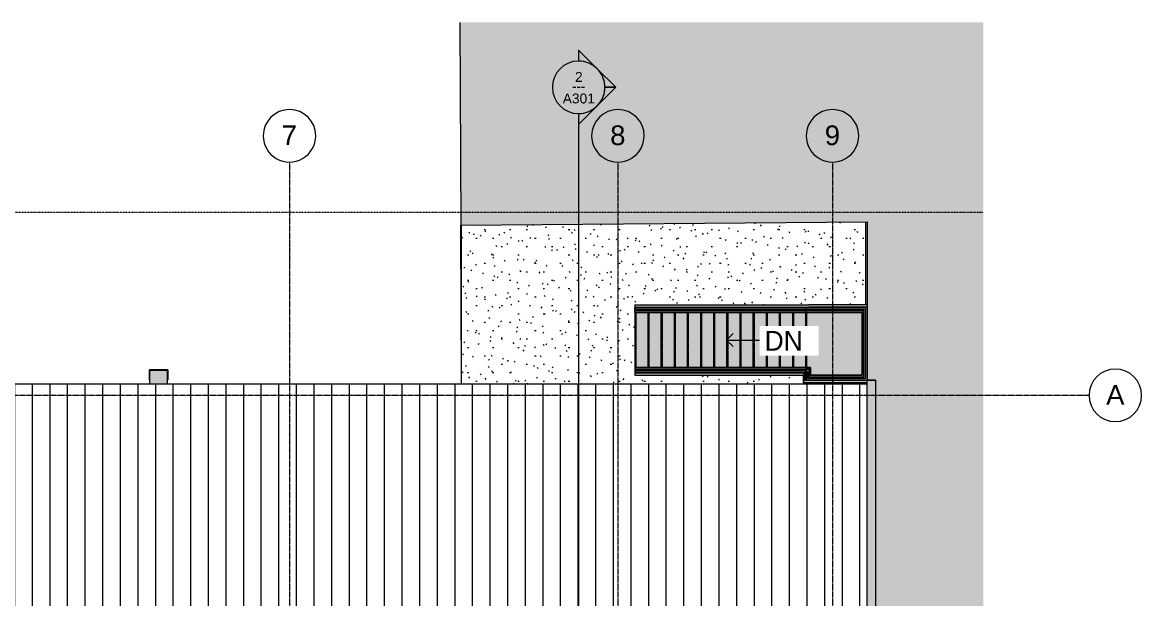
# Model space of a CAD drawing. Header units: inches. Extents: x -4141 to -1335, y 10291 to 12101.
# Drawn here: x -2357 to -1335, y 11575 to 12101 of the extents above; entities that cross this region are included whole.
import ezdxf

# ---------------------------------------------------------------- set-up
doc = ezdxf.new("R2010")
doc.units = ezdxf.units.IN
doc.header["$MEASUREMENT"] = 0
for name, pattern in [('Aligning Line 1_8_', [0.25, 0.125, -0.125]), ('Grid Line 1_2_', [0.875, 0.5, -0.125, 0.125, -0.125]), ('Overhead 1_16_', [0.101562, 0.0625, -0.039062])]:
    doc.linetypes.add(name, pattern=pattern)
for name, color, linetype, lineweight in [('A-FLOR-HRAL', 11, 'Continuous', 9), ('A-ROOF', 132, 'Continuous', 13), ('A-ROOF-PATT', 132, 'Continuous', 9), ('A-WALL', 113, 'Continuous', 13), ('C-BLDG-PADS', 91, 'Continuous', 13), ('C-TOPO', 7, 'Continuous', 9), ('E-LITE-EQPM', 33, 'Continuous', 9), ('G-ANNO-SYMB', 111, 'Aligning Line 1_8_', 9), ('S-GRID', 1, 'Continuous', 9), ('S-GRID-IDEN', 1, 'Continuous', 9), ('S-STRS', 31, 'Continuous', 13), ('S-STRS-ANNO', 31, 'Continuous', 9), ('S-STRS-IDEN', 31, 'Continuous', 9)]:
    doc.layers.add(name, color=color, linetype=linetype, lineweight=lineweight)
doc.styles.add('Arial', font='arial.ttf', dxfattribs={"height": 18})
doc.styles.add('Arial_1', font='arial.ttf', dxfattribs={"height": 9})
doc.styles.add('Century Gothic', font='ufonts.com_century-gothic.ttf', dxfattribs={"height": 18})
doc.styles.add('Century Gothic_1', font='ufonts.com_century-gothic.ttf', dxfattribs={"height": 9})
pattern_1 = [(0, (0, 0), (30.72, 7.68), [1.267, -21.773, 1.267, -21.773, -122.88]), (0, (0, 0), (30.72, 7.68), [-46.08, 1.267, -44.813, 1.267, -21.773, -53.76]), (0, (0, 0), (30.72, 7.68), [-115.2, 1.267, -14.093, 1.267, -37.133]), (120, (11.52, 3.84), (-22.011075, 22.7643004), [1.267, -21.773, 1.267, -21.773, -122.88]), (120, (11.52, 3.84), (-22.011075, 22.7643004), [-46.08, 1.267, -44.813, 1.267, -21.773, -53.76]), (120, (11.52, 3.84), (-22.011075, 22.7643004), [-115.2, 1.267, -14.093, 1.267, -37.133]), (240, (15.36, 19.2), (-8.708925, -30.4443004), [1.267, -21.773, 1.267, -21.773, -122.88]), (240, (15.36, 19.2), (-8.708925, -30.4443004), [-46.08, 1.267, -44.813, 1.267, -21.773, -53.76]), (240, (15.36, 19.2), (-8.708925, -30.4443004), [-115.2, 1.267, -14.093, 1.267, -37.133])]

# ---------------------------------------------------------------- blocks, each defined once
blk = doc.blocks.new('Walls 1 - Walls 1-1277454-FLOOR PLAN - ROOF PLAN')
at = {"layer": 'A-ROOF', "lineweight": 9}
blk.add_hatch(color=254, dxfattribs=at).paths.add_polyline_path([(-1938.6, 10441.8), (-1479.6, 10441.8), (-1479.6, 12101), (-1957.7, 12101), (-1956.8, 11915.8), (-1585.5, 11918.8), (-1585.5, 11774.1), (-1577.8, 11774.1), (-1577.8, 10643), (-1938.6, 10642.4), (-1938.6, 10639)], flags=0)
at = {"layer": 'A-ROOF', "color": 8, "lineweight": 9}
for p, q in [((-1957.7, 12101), (-1956.8, 11915.8)), ((-1956.8, 11915.8), (-1585.5, 11918.9)), ((-1585.5, 11918.9), (-1585.5, 11774.1)), ((-1585.5, 11774.1), (-1577.8, 11774.1)), ((-1577.8, 11774.1), (-1577.8, 11039.7))]:
    blk.add_line(p, q, dxfattribs=at)
blk = doc.blocks.new('Top Rail Type - Top Rail_Internal_-1447311-FLOOR PLAN - ROOF PLAN')
at = {"layer": 'A-FLOR-HRAL'}
for points in [[(-1641.9, 11839.8), (-1641.9, 11840), (-1797.9, 11840), (-1797.9, 11839.8), (-1641.9, 11839.8)], [(-1641.9, 11839.8), (-1641.9, 11839.8), (-1586.3, 11839.8), (-1586.1, 11840), (-1641.9, 11840), (-1641.9, 11839.8)], [(-1586.1, 11775.1), (-1586.1, 11840), (-1586.3, 11839.8), (-1586.3, 11775.2), (-1586.2, 11775.1)], [(-1645.6, 11781.8), (-1642, 11781.8), (-1641.7, 11782.1), (-1641.4, 11782.4), (-1641, 11782.6), (-1641, 11782.7), (-1641.9, 11782.6), (-1641.9, 11782), (-1797.9, 11782), (-1797.9, 11781.8), (-1653.9, 11781.8)], [(-1641.9, 11781.3), (-1641.7, 11781.4), (-1641.7, 11781.4), (-1641.7, 11781.9), (-1641.2, 11781.9), (-1640.9, 11782.3), (-1640.8, 11782.6), (-1640.8, 11782.6), (-1641, 11782.6), (-1641.4, 11782.4), (-1641.7, 11782.1), (-1641.9, 11781.9), (-1641.9, 11781.3)], [(-1641, 11775.1), (-1640.8, 11775.2), (-1640.8, 11781.9), (-1640.2, 11781.9), (-1640.2, 11782.3), (-1640.3, 11782.3), (-1640.5, 11782.2), (-1640.9, 11781.9), (-1641, 11781.8), (-1641, 11775.1)], [(-1593.7, 11775.1), (-1586.1, 11775.1), (-1586.3, 11775.2), (-1640.8, 11775.2), (-1641, 11775.1), (-1604.1, 11775.1)]]:
    blk.add_hatch(color=254, dxfattribs=at).paths.add_polyline_path(points, flags=0)
at = {"layer": 'A-FLOR-HRAL', "color": 8}
for p, q in [((-1641.7, 11840.7), (-1797.9, 11840.7)), ((-1797.9, 11839.2), (-1641.7, 11839.2)), ((-1585.5, 11840.7), (-1641.7, 11840.7)), ((-1641.7, 11839.2), (-1587, 11839.2)), ((-1587, 11839.2), (-1587, 11775.9)), ((-1640.9, 11782.7), (-1797.9, 11782.7)), ((-1797.9, 11781.2), (-1642.2, 11781.2)), ((-1641.7, 11780.9), (-1641.7, 11774.4)), ((-1640.2, 11775.9), (-1640.2, 11782.2)), ((-1641.7, 11774.4), (-1585.5, 11774.4)), ((-1587, 11775.9), (-1640.2, 11775.9))]:
    blk.add_line(p, q, dxfattribs=at)
at = {"layer": 'A-FLOR-HRAL', "color": 8, "flags": 128}
for points in [[(-1797.9, 11839.8), (-1797.9, 11839.9), (-1797.9, 11840)], [(-1797.9, 11781.8), (-1797.9, 11781.9), (-1797.9, 11782)], [(-1640.9, 11782.7), (-1641, 11782.6), (-1641.2, 11782.6), (-1641.4, 11782.4), (-1641.5, 11782.3), (-1641.7, 11782.1), (-1641.9, 11781.9), (-1642, 11781.8)], [(-1641.9, 11781.3), (-1641.7, 11781.4), (-1641.7, 11781.4)], [(-1641.2, 11781.9), (-1641, 11782.1), (-1640.9, 11782.3), (-1640.8, 11782.4), (-1640.8, 11782.6), (-1640.8, 11782.6), (-1640.9, 11782.7)], [(-1641, 11781.8), (-1640.9, 11781.9), (-1640.7, 11782.1), (-1640.5, 11782.2), (-1640.4, 11782.3), (-1640.3, 11782.3), (-1640.2, 11782.3), (-1640.2, 11782.2)]]:
    blk.add_lwpolyline(points, dxfattribs=at)
at = {"layer": 'A-FLOR-HRAL', "color": 8}
blk.add_open_spline([(-1641.9, 11840), (-1641.9, 11840), (-1641.9, 11839.9), (-1641.9, 11839.9), (-1641.9, 11839.8)], degree=3, dxfattribs=at)
for points in [[(-1586.1, 11840), (-1586.1, 11840), (-1586.2, 11840), (-1586.2, 11839.9), (-1586.3, 11839.9), (-1586.3, 11839.8), (-1586.3, 11839.8)], [(-1641, 11775.1), (-1641, 11775.1), (-1641, 11775.1), (-1640.9, 11775.1), (-1640.9, 11775.2), (-1640.8, 11775.2), (-1640.8, 11775.2)], [(-1586.1, 11775.1), (-1586.1, 11775.1), (-1586.2, 11775.1), (-1586.2, 11775.1), (-1586.3, 11775.2), (-1586.3, 11775.2), (-1586.3, 11775.2)]]:
    blk.add_open_spline(points, degree=3, knots=[0.46086968, 0.46086968, 0.46086968, 0.46086968, 0.47916667, 0.5, 0.52083333, 0.53913032, 0.53913032, 0.53913032, 0.53913032], dxfattribs=at)
blk = doc.blocks.new('Top Rail Type - Top Rail_Internal_-V3-FLOOR PLAN - ROOF PLAN')
at = {"layer": 'A-FLOR-HRAL'}
h = blk.add_hatch(color=254, dxfattribs=at)
h.paths.add_polyline_path([(-1642.1, 11839.2), (-1641.9, 11839.2), (-1641.9, 11839.8), (-1797.9, 11839.8), (-1797.9, 11839.2), (-1645.6, 11839.2)], flags=0)
h.paths.add_polyline_path([(-1653.9, 11840), (-1641.9, 11840), (-1641.9, 11840.7), (-1797.9, 11840.7), (-1797.9, 11840), (-1655.9, 11840)], flags=0)
h = blk.add_hatch(color=254, dxfattribs=at)
h.paths.add_polyline_path([(-1587, 11839.2), (-1586.3, 11839.8), (-1641.9, 11839.8), (-1641.9, 11839.2), (-1587.2, 11839.2)], flags=0)
h.paths.add_polyline_path([(-1641.9, 11840), (-1641.9, 11840), (-1586.1, 11840), (-1585.5, 11840.7), (-1641.9, 11840.7)], flags=0)
h = blk.add_hatch(color=254, dxfattribs=at)
h.paths.add_polyline_path([(-1585.5, 11774.4), (-1585.5, 11840.7), (-1586.1, 11840), (-1586.1, 11775.1)], flags=0)
h.paths.add_polyline_path([(-1586.3, 11775.2), (-1586.3, 11839.8), (-1587, 11839.2), (-1587, 11775.9)], flags=0)
h = blk.add_hatch(color=254, dxfattribs=at)
h.paths.add_polyline_path([(-1655.9, 11781.2), (-1641.9, 11781.2), (-1641.9, 11781.9), (-1642, 11781.8), (-1797.9, 11781.8), (-1797.9, 11781.2), (-1665.9, 11781.2)], flags=0)
h.paths.add_polyline_path([(-1749.9, 11782), (-1641.9, 11782), (-1641.9, 11782.7), (-1797.9, 11782.7), (-1797.9, 11782), (-1759.7, 11782)], flags=0)
h = blk.add_hatch(color=254, dxfattribs=at)
h.paths.add_polyline_path([(-1641.7, 11774.4), (-1641, 11775.1), (-1641, 11781.8), (-1641, 11781.9), (-1641.7, 11781.9), (-1641.7, 11775.1)], flags=0)
h.paths.add_polyline_path([(-1640.8, 11775.2), (-1640.2, 11775.9), (-1640.2, 11781.9), (-1640.8, 11781.9), (-1640.8, 11775.9)], flags=0)
h = blk.add_hatch(color=254, dxfattribs=at)
h.paths.add_polyline_path([(-1641.7, 11774.4), (-1585.5, 11774.4), (-1586.1, 11775.1), (-1641, 11775.1)], flags=0)
h.paths.add_polyline_path([(-1586.3, 11775.2), (-1587, 11775.9), (-1640.2, 11775.9), (-1640.8, 11775.2), (-1587, 11775.2)], flags=0)
at = {"layer": 'A-FLOR-HRAL', "color": 8}
for p, q in [((-1797.9, 11839.2), (-1797.9, 11840.7)), ((-1641.9, 11840.7), (-1797.9, 11840.7)), ((-1641.9, 11839.2), (-1797.9, 11839.2)), ((-1585.5, 11840.7), (-1641.9, 11840.7)), ((-1587, 11839.2), (-1641.9, 11839.2)), ((-1587, 11775.9), (-1587, 11839.2)), ((-1797.9, 11782.7), (-1797.9, 11781.2)), ((-1797.9, 11782.7), (-1641.9, 11782.7)), ((-1797.9, 11781.2), (-1641.9, 11781.2)), ((-1641.9, 11782.7), (-1641.9, 11781.2)), ((-1640.2, 11781.9), (-1641.7, 11781.9)), ((-1641.7, 11781.9), (-1641.7, 11774.4)), ((-1640.2, 11781.9), (-1640.2, 11775.9)), ((-1641.7, 11774.4), (-1585.5, 11774.4)), ((-1640.2, 11775.9), (-1587, 11775.9))]:
    blk.add_line(p, q, dxfattribs=at)
blk = doc.blocks.new('Handrail Type - Handrail_Internal_-1447339-FLOOR PLAN - ROOF PLAN')
at = {"layer": 'A-FLOR-HRAL'}
for points in [[(-1641.9, 11836.8), (-1641.9, 11837), (-1797.9, 11837), (-1797.9, 11836.8), (-1641.9, 11836.8)], [(-1641.9, 11836.8), (-1641.9, 11836.8), (-1589.3, 11836.8), (-1589.1, 11837), (-1641.9, 11837), (-1641.9, 11836.8)], [(-1589.1, 11778.1), (-1589.1, 11837), (-1589.3, 11836.8), (-1589.3, 11778.2), (-1589.2, 11778.1)], [(-1641.9, 11784.8), (-1641.9, 11785), (-1797.9, 11785), (-1797.9, 11784.8), (-1641.9, 11784.8)], [(-1638, 11784.8), (-1637.8, 11785), (-1641.9, 11785), (-1641.9, 11784.8), (-1638.2, 11784.8)], [(-1638, 11778.1), (-1637.8, 11778.2), (-1637.8, 11785), (-1638, 11784.8), (-1638, 11778.1)], [(-1589.2, 11778.1), (-1589.1, 11778.1), (-1589.3, 11778.2), (-1637.8, 11778.2), (-1638, 11778.1), (-1589.3, 11778.1)]]:
    blk.add_hatch(color=254, dxfattribs=at).paths.add_polyline_path(points, flags=0)
at = {"layer": 'A-FLOR-HRAL', "color": 8}
for p, q in [((-1641.7, 11837.7), (-1797.9, 11837.7)), ((-1797.9, 11836.2), (-1641.7, 11836.2)), ((-1588.5, 11837.7), (-1641.7, 11837.7)), ((-1641.7, 11836.2), (-1590, 11836.2)), ((-1590, 11836.2), (-1590, 11778.9)), ((-1588.5, 11777.4), (-1588.5, 11837.7)), ((-1641.7, 11785.7), (-1797.9, 11785.7)), ((-1797.9, 11784.2), (-1641.7, 11784.2)), ((-1637.2, 11785.7), (-1641.7, 11785.7)), ((-1641.7, 11784.2), (-1638.7, 11784.2)), ((-1638.7, 11784.2), (-1638.7, 11777.4)), ((-1638.7, 11777.4), (-1588.5, 11777.4)), ((-1637.2, 11778.9), (-1637.2, 11785.7)), ((-1590, 11778.9), (-1637.2, 11778.9))]:
    blk.add_line(p, q, dxfattribs=at)
at = {"layer": 'A-FLOR-HRAL', "color": 8, "flags": 128}
for points in [[(-1797.9, 11836.8), (-1797.9, 11836.9), (-1797.9, 11837)], [(-1797.9, 11784.8), (-1797.9, 11784.9), (-1797.9, 11785)]]:
    blk.add_lwpolyline(points, dxfattribs=at)
at = {"layer": 'A-FLOR-HRAL', "color": 8}
for points in [[(-1641.9, 11837), (-1641.9, 11837), (-1641.9, 11836.9), (-1641.9, 11836.9), (-1641.9, 11836.8)], [(-1641.9, 11784.8), (-1641.9, 11784.9), (-1641.9, 11784.9), (-1641.9, 11785), (-1641.9, 11785)]]:
    blk.add_open_spline(points, degree=3, dxfattribs=at)
for points in [[(-1589.1, 11837), (-1589.1, 11837), (-1589.2, 11837), (-1589.2, 11836.9), (-1589.3, 11836.9), (-1589.3, 11836.8), (-1589.3, 11836.8)], [(-1638, 11784.8), (-1638, 11784.8), (-1638, 11784.9), (-1637.9, 11784.9), (-1637.9, 11785), (-1637.8, 11785), (-1637.8, 11785)], [(-1638, 11778.1), (-1638, 11778.1), (-1638, 11778.1), (-1637.9, 11778.1), (-1637.9, 11778.2), (-1637.8, 11778.2), (-1637.8, 11778.2)], [(-1589.1, 11778.1), (-1589.1, 11778.1), (-1589.2, 11778.1), (-1589.2, 11778.1), (-1589.3, 11778.2), (-1589.3, 11778.2), (-1589.3, 11778.2)]]:
    blk.add_open_spline(points, degree=3, knots=[0.46086968, 0.46086968, 0.46086968, 0.46086968, 0.47916667, 0.5, 0.52083333, 0.53913032, 0.53913032, 0.53913032, 0.53913032], dxfattribs=at)
blk = doc.blocks.new('Handrail Type - Handrail_Internal_-V4-FLOOR PLAN - ROOF PLAN')
at = {"layer": 'A-FLOR-HRAL'}
h = blk.add_hatch(color=254, dxfattribs=at)
h.paths.add_polyline_path([(-1642.1, 11836.2), (-1641.9, 11836.2), (-1641.9, 11836.8), (-1797.9, 11836.8), (-1797.9, 11836.2), (-1645.6, 11836.2)], flags=0)
h.paths.add_polyline_path([(-1676.7, 11837), (-1641.9, 11837), (-1641.9, 11837.7), (-1797.9, 11837.7), (-1797.9, 11837), (-1677.9, 11837)], flags=0)
h = blk.add_hatch(color=254, dxfattribs=at)
h.paths.add_polyline_path([(-1614.4, 11836.2), (-1590, 11836.2), (-1589.3, 11836.8), (-1641.9, 11836.8), (-1641.9, 11836.2), (-1624.8, 11836.2)], flags=0)
h.paths.add_polyline_path([(-1641.9, 11837), (-1641.9, 11837), (-1589.1, 11837), (-1588.5, 11837.7), (-1641.9, 11837.7)], flags=0)
h = blk.add_hatch(color=254, dxfattribs=at)
h.paths.add_polyline_path([(-1588.5, 11777.4), (-1588.5, 11837.7), (-1589.1, 11837), (-1589.1, 11778.1)], flags=0)
h.paths.add_polyline_path([(-1589.3, 11778.2), (-1589.3, 11836.8), (-1590, 11836.2), (-1590, 11778.9)], flags=0)
h = blk.add_hatch(color=254, dxfattribs=at)
h.paths.add_polyline_path([(-1676.7, 11784.2), (-1641.9, 11784.2), (-1641.9, 11784.8), (-1797.9, 11784.8), (-1797.9, 11784.2), (-1677.9, 11784.2)], flags=0)
h.paths.add_polyline_path([(-1676.7, 11785), (-1641.9, 11785), (-1641.9, 11785.7), (-1797.9, 11785.7), (-1797.9, 11785), (-1677.9, 11785)], flags=0)
h = blk.add_hatch(color=254, dxfattribs=at)
h.paths.add_polyline_path([(-1638.7, 11784.2), (-1638, 11784.8), (-1641.9, 11784.8), (-1641.9, 11784.2), (-1638.8, 11784.2)], flags=0)
h.paths.add_polyline_path([(-1641.9, 11785), (-1641.9, 11785), (-1637.8, 11785), (-1637.2, 11785.7), (-1641.9, 11785.6), (-1641.9, 11785.1)], flags=0)
h = blk.add_hatch(color=254, dxfattribs=at)
h.paths.add_polyline_path([(-1638.7, 11777.4), (-1638, 11778.1), (-1638, 11784.8), (-1638.7, 11784.2), (-1638.7, 11778.1)], flags=0)
h.paths.add_polyline_path([(-1637.8, 11778.2), (-1637.2, 11778.9), (-1637.2, 11785.7), (-1637.8, 11785), (-1637.8, 11778.9)], flags=0)
h = blk.add_hatch(color=254, dxfattribs=at)
h.paths.add_polyline_path([(-1589.1, 11777.4), (-1588.5, 11777.4), (-1589.1, 11778.1), (-1638, 11778.1), (-1638.7, 11777.4), (-1589.2, 11777.4)], flags=0)
h.paths.add_polyline_path([(-1590, 11778.2), (-1589.3, 11778.2), (-1590, 11778.9), (-1637.2, 11778.9), (-1637.8, 11778.2), (-1593.7, 11778.2)], flags=0)
at = {"layer": 'A-FLOR-HRAL', "color": 8}
for p, q in [((-1797.9, 11836.2), (-1797.9, 11837.7)), ((-1641.9, 11837.7), (-1797.9, 11837.7)), ((-1641.9, 11836.2), (-1797.9, 11836.2)), ((-1588.5, 11837.7), (-1641.9, 11837.7)), ((-1590, 11836.2), (-1641.9, 11836.2)), ((-1590, 11778.9), (-1590, 11836.2)), ((-1588.5, 11777.4), (-1588.5, 11837.7)), ((-1797.9, 11785.7), (-1797.9, 11784.2)), ((-1797.9, 11785.7), (-1641.9, 11785.7)), ((-1797.9, 11784.2), (-1641.9, 11784.2)), ((-1641.9, 11785.7), (-1637.2, 11785.7)), ((-1641.9, 11784.2), (-1638.7, 11784.2)), ((-1638.7, 11784.2), (-1638.7, 11777.4)), ((-1638.7, 11777.4), (-1588.5, 11777.4)), ((-1637.2, 11785.7), (-1637.2, 11778.9)), ((-1637.2, 11778.9), (-1590, 11778.9))]:
    blk.add_line(p, q, dxfattribs=at)
blk = doc.blocks.new('Pathway_Cooper_Streetworks_WKP_Pak_Glass - Pathway_Cooper_Streetworks_WKP_Pak_Glass-1556231-FLOOR PLAN - ROOF PLAN')
at = {"layer": 'E-LITE-EQPM'}
for points in [[(-2780.3, 11783.3), (-2768.8, 11783.3), (-2768.8, 11783.7), (-2785.6, 11783.7), (-2785.6, 11783.3), (-2784.6, 11783.3)], [(-2785.6, 11774.6), (-2785.1, 11774.6), (-2785.1, 11774.7), (-2785.1, 11774.7), (-2785.1, 11783), (-2769.3, 11783), (-2769.3, 11774.7), (-2769.3, 11774.7), (-2769.3, 11774.6), (-2768.8, 11774.6), (-2768.8, 11783.3), (-2785.6, 11783.3), (-2785.6, 11774.8)], [(-2785.1, 11782.9), (-2785.1, 11783), (-2769.3, 11783), (-2769.3, 11782.9), (-2769.3, 11782.9), (-2769.3, 11783), (-2785.1, 11783), (-2785.1, 11782.9)], [(-2769.3, 11770.6), (-2769.3, 11783), (-2785.1, 11783), (-2785.1, 11770.6), (-2773.5, 11770.6)]]:
    blk.add_hatch(color=10, dxfattribs=at).paths.add_polyline_path(points, flags=0)
h = blk.add_hatch(color=10, dxfattribs=at)
h.paths.add_polyline_path([(-2785.1, 11774.7), (-2785.1, 11782.9), (-2785.1, 11782.9), (-2785.1, 11774.7)], flags=0)
h.paths.add_polyline_path([(-2769.3, 11774.7), (-2769.3, 11782.9), (-2769.3, 11782.9), (-2769.3, 11774.7)], flags=0)
at = {"layer": 'E-LITE-EQPM', "color": 8}
for p, q in [((-2785.6, 11783.3), (-2785.6, 11783.7)), ((-2768.8, 11783.7), (-2785.6, 11783.7)), ((-2785.6, 11774.6), (-2785.6, 11783.3)), ((-2768.8, 11783.3), (-2785.6, 11783.3)), ((-2785.1, 11782.9), (-2785.1, 11783)), ((-2769.3, 11783), (-2785.1, 11783)), ((-2785.1, 11770.6), (-2785.1, 11783)), ((-2769.3, 11783), (-2785.1, 11783)), ((-2785.1, 11774.7), (-2785.1, 11782.9)), ((-2785.1, 11782.9), (-2785.1, 11782.9)), ((-2769.3, 11783), (-2769.3, 11782.9)), ((-2769.3, 11783), (-2769.3, 11770.6)), ((-2769.3, 11782.9), (-2769.3, 11774.7)), ((-2769.3, 11782.9), (-2769.3, 11782.9)), ((-2768.8, 11783.7), (-2768.8, 11783.3)), ((-2768.8, 11783.3), (-2768.8, 11774.6)), ((-2785.1, 11774.6), (-2785.6, 11774.6)), ((-2785.1, 11774.7), (-2785.1, 11774.7)), ((-2769.3, 11774.7), (-2769.3, 11774.7)), ((-2768.8, 11774.6), (-2769.3, 11774.6))]:
    blk.add_line(p, q, dxfattribs=at)
blk = doc.blocks.new('Grid - Grid Head - Circle-50561-FLOOR PLAN - ROOF PLAN')
at = {"layer": 'S-GRID-IDEN'}
for start, end in [(360, 180), (180, 360)]:
    blk.add_arc((0, 0), 0.25, start, end, dxfattribs=at)
blk = doc.blocks.new('Section - Section Head - Filled-22785-FLOOR PLAN - ROOF PLAN')
at = {"layer": 'G-ANNO-SYMB', "linetype": 'Continuous'}
h = blk.add_hatch(color=256, dxfattribs=at)
edge = h.paths.add_edge_path(flags=0)
edge.add_line((-0.427, 0.177), (-0.25, 0.354))
edge.add_line((-0.25, 0.354), (-0.25, 0.25))
edge.add_arc((-0.25, 0), 0.25, 90, 135)
h = blk.add_hatch(color=256, dxfattribs=at)
edge = h.paths.add_edge_path(flags=0)
edge.add_arc((-0.25, 0), 0.25, 45, 90)
edge.add_line((-0.25, 0.25), (-0.25, 0.354))
edge.add_line((-0.25, 0.354), (-0.073, 0.177))
h = blk.add_hatch(color=256, dxfattribs=at)
edge = h.paths.add_edge_path(flags=0)
edge.add_arc((-0.25, 0), 0.25, 137.9216, 180)
edge.add_line((-0.5, 0), (-0.604, 0))
edge.add_line((-0.604, 0), (-0.436, 0.168))
h = blk.add_hatch(color=256, dxfattribs=at)
edge = h.paths.add_edge_path(flags=0)
edge.add_line((-0.064, 0.168), (0.104, 0))
edge.add_line((0.104, 0), (0, 0))
edge.add_arc((-0.25, 0), 0.25, 0, 42.0784)
for p, q in [((-0.25, 0.354), (-0.427, 0.177)), ((-0.25, 0.25), (-0.25, 0.354)), ((-0.073, 0.177), (-0.25, 0.354)), ((-0.25, 0.354), (-0.25, 0.25)), ((-0.436, 0.168), (-0.604, 0)), ((0.104, 0), (-0.064, 0.168)), ((-0.604, 0), (-0.5, 0)), ((0, 0), (0.104, 0))]:
    blk.add_line(p, q, dxfattribs=at)
for start, end in [(360, 180), (90, 135), (45, 90), (137.9216, 180), (0, 42.0784), (180, 360)]:
    blk.add_arc((-0.25, 0), 0.25, start, end, dxfattribs=at)

msp = doc.modelspace()

# ---------------------------------------------------------------- hatches: boundary and pattern name
at = {"layer": 'A-ROOF-PATT'}
h = msp.add_hatch(dxfattribs=at)
h.set_pattern_fill('FP_1', color=9, style=0, pattern_type=2)
h.set_pattern_definition([(270, (0, 9.729), (16.082, 1e-15), [])])
h.paths.add_polyline_path([(-1585.5, 10807.1), (-1585.5, 11770.6), (-3105.5, 11770.6), (-3105.5, 11458.6), (-3567.6, 11458.6), (-3567.6, 11061.9), (-3358.6, 11061.9), (-3358.6, 10807.1), (-1811.5, 10807.1)], flags=0)
h.paths.add_polyline_path([(-1790.8, 11068.1), (-1799.2, 11068.1), (-1799.2, 11113.9), (-1739.8, 11113.9), (-1739.8, 11068.1), (-1770, 11068.1)], flags=0)
h.paths.add_polyline_path([(-1799.2, 11221.9), (-1799.2, 11267.7), (-1739.8, 11267.7), (-1739.8, 11221.9), (-1790.8, 11221.9)], flags=0)
h.paths.add_polyline_path([(-1770, 11375.7), (-1799.2, 11375.7), (-1799.2, 11421.5), (-1739.8, 11421.5), (-1739.8, 11375.7)], flags=0)
at = {"layer": 'A-WALL'}
h = msp.add_hatch(color=254, dxfattribs=at)
h.paths.add_polyline_path([(-1585.5, 10643), (-1577.8, 10643), (-1577.8, 11002.4), (-1585.5, 11002.4), (-1585.5, 10643)], flags=0)
h.paths.add_polyline_path([(-1585.5, 11039.7), (-1577.8, 11039.7), (-1577.8, 11774.1), (-1585.5, 11774.1), (-1585.5, 11064)], flags=0)
at = {"layer": 'C-BLDG-PADS', "lineweight": 9}
h = msp.add_hatch(dxfattribs=at)
h.set_pattern_fill('FP_2', color=9, style=0, pattern_type=2)
h.set_pattern_definition(pattern_1)
h.paths.add_polyline_path([(-1666.3, 11770.6), (-1587.2, 11770.6), (-1587.2, 11772.1), (-1643.9, 11772.1), (-1643.9, 11778.9), (-1797.9, 11778.9), (-1797.9, 11842.9), (-1587.2, 11842.9), (-1587.2, 11918.8), (-1956.4, 11915.8), (-1956.4, 11770.6), (-1687, 11770.6)], flags=0)
h = msp.add_hatch(dxfattribs=at)
h.set_pattern_fill('FP_3', color=9, style=0, pattern_type=2)
h.set_pattern_definition(pattern_1)
h.paths.add_polyline_path([(-1587.2, 10643), (-1585.5, 10643), (-1585.5, 10807.1), (-1587.2, 10807.1), (-1587.2, 10643)], flags=0)
h.paths.add_polyline_path([(-1587.2, 11770.6), (-1585.5, 11770.6), (-1585.5, 11772.1), (-1587.2, 11772.1)], flags=0)
h.paths.add_polyline_path([(-1587.2, 11842.9), (-1585.5, 11842.9), (-1585.5, 11918.9), (-1587.2, 11918.8), (-1587.2, 11893.6)], flags=0)
at = {"layer": 'S-STRS'}
for points in [[(-1713.9, 11840.9), (-1638.7, 11840.9), (-1638.7, 11842.9), (-1797.9, 11842.9), (-1797.9, 11840.9), (-1718.2, 11840.9)], [(-1587.2, 11840.9), (-1585.5, 11840.9), (-1585.5, 11842.9), (-1638.7, 11842.9), (-1638.7, 11840.9), (-1593.7, 11840.9)], [(-1645.6, 11778.9), (-1643.9, 11778.9), (-1643.9, 11780.9), (-1797.9, 11780.9), (-1797.9, 11778.9), (-1653.9, 11778.9)], [(-1643.9, 11772.1), (-1585.5, 11772.1), (-1585.5, 11774.1), (-1641.9, 11774.1)]]:
    msp.add_hatch(color=7, dxfattribs=at).paths.add_polyline_path(points, flags=0)
h = msp.add_hatch(color=7, dxfattribs=at)
h.paths.add_polyline_path([(-1797.9, 11780.9), (-1785.9, 11780.9), (-1785.9, 11781.2), (-1797.9, 11781.2)], flags=0)
h.paths.add_polyline_path([(-1797.9, 11782.7), (-1785.9, 11782.7), (-1785.9, 11784.2), (-1797.9, 11784.2), (-1797.9, 11783.4)], flags=0)
h.paths.add_polyline_path([(-1797.9, 11785.7), (-1785.9, 11785.7), (-1785.9, 11836.2), (-1797.9, 11836.2), (-1797.9, 11789.9)], flags=0)
h.paths.add_polyline_path([(-1785.9, 11837.7), (-1785.9, 11839.2), (-1797.9, 11839.2), (-1797.9, 11837.7), (-1790.8, 11837.7)], flags=0)
h.paths.add_polyline_path([(-1797.9, 11840.7), (-1785.9, 11840.7), (-1785.9, 11840.9), (-1797.9, 11840.9)], flags=0)
h = msp.add_hatch(color=7, dxfattribs=at)
h.paths.add_polyline_path([(-1785.9, 11780.9), (-1773.9, 11780.9), (-1773.9, 11781.2), (-1785.9, 11781.2)], flags=0)
h.paths.add_polyline_path([(-1780.4, 11782.7), (-1773.9, 11782.7), (-1773.9, 11784.2), (-1785.9, 11784.2), (-1785.9, 11782.7)], flags=0)
h.paths.add_polyline_path([(-1785.9, 11785.7), (-1773.9, 11785.7), (-1773.9, 11836.2), (-1785.9, 11836.2), (-1785.9, 11789.9)], flags=0)
h.paths.add_polyline_path([(-1773.9, 11837.7), (-1773.9, 11839.2), (-1785.9, 11839.2), (-1785.9, 11837.7), (-1780.4, 11837.7)], flags=0)
h.paths.add_polyline_path([(-1785.9, 11840.7), (-1773.9, 11840.7), (-1773.9, 11840.9), (-1785.9, 11840.9)], flags=0)
h = msp.add_hatch(color=7, dxfattribs=at)
h.paths.add_polyline_path([(-1773.9, 11780.9), (-1761.9, 11780.9), (-1761.9, 11781.2), (-1773.9, 11781.2)], flags=0)
h.paths.add_polyline_path([(-1773.9, 11782.7), (-1761.9, 11782.7), (-1761.9, 11784.2), (-1773.9, 11784.2), (-1773.9, 11783.4)], flags=0)
h.paths.add_polyline_path([(-1773.9, 11785.7), (-1761.9, 11785.7), (-1761.9, 11836.2), (-1773.9, 11836.2), (-1773.9, 11789.9)], flags=0)
h.paths.add_polyline_path([(-1770, 11837.7), (-1761.9, 11837.7), (-1761.9, 11839.2), (-1773.9, 11839.2), (-1773.9, 11837.7)], flags=0)
h.paths.add_polyline_path([(-1773.9, 11840.7), (-1761.9, 11840.7), (-1761.9, 11840.9), (-1773.9, 11840.9)], flags=0)
h = msp.add_hatch(color=7, dxfattribs=at)
h.paths.add_polyline_path([(-1761.9, 11780.9), (-1749.9, 11780.9), (-1749.9, 11781.2), (-1761.9, 11781.2)], flags=0)
h.paths.add_polyline_path([(-1759.7, 11782.7), (-1749.9, 11782.7), (-1749.9, 11784.2), (-1761.9, 11784.2), (-1761.9, 11782.7)], flags=0)
h.paths.add_polyline_path([(-1761.9, 11785.7), (-1749.9, 11785.7), (-1749.9, 11836.2), (-1761.9, 11836.2), (-1761.9, 11789.9)], flags=0)
h.paths.add_polyline_path([(-1749.9, 11837.7), (-1749.9, 11839.2), (-1761.9, 11839.2), (-1761.9, 11837.7), (-1759.7, 11837.7)], flags=0)
h.paths.add_polyline_path([(-1761.9, 11840.7), (-1749.9, 11840.7), (-1749.9, 11840.9), (-1761.9, 11840.9)], flags=0)
h = msp.add_hatch(color=7, dxfattribs=at)
h.paths.add_polyline_path([(-1749.9, 11780.9), (-1737.9, 11780.9), (-1737.9, 11781.2), (-1749.9, 11781.2)], flags=0)
h.paths.add_polyline_path([(-1749.3, 11782.7), (-1737.9, 11782.7), (-1737.9, 11784.2), (-1749.9, 11784.2), (-1749.9, 11782.7)], flags=0)
h.paths.add_polyline_path([(-1749.3, 11785.7), (-1737.9, 11785.7), (-1737.9, 11836.2), (-1749.9, 11836.2), (-1749.9, 11785.7)], flags=0)
h.paths.add_polyline_path([(-1749.3, 11837.7), (-1737.9, 11837.7), (-1737.9, 11839.2), (-1749.9, 11839.2), (-1749.9, 11837.7)], flags=0)
h.paths.add_polyline_path([(-1749.9, 11840.7), (-1737.9, 11840.7), (-1737.9, 11840.9), (-1749.9, 11840.9)], flags=0)
h = msp.add_hatch(color=7, dxfattribs=at)
h.paths.add_polyline_path([(-1737.9, 11780.9), (-1725.9, 11780.9), (-1725.9, 11781.2), (-1737.9, 11781.2)], flags=0)
h.paths.add_polyline_path([(-1737.9, 11782.7), (-1725.9, 11782.7), (-1725.9, 11784.2), (-1737.9, 11784.2), (-1737.9, 11783.4)], flags=0)
h.paths.add_polyline_path([(-1737.9, 11785.7), (-1725.9, 11785.7), (-1725.9, 11836.2), (-1737.9, 11836.2), (-1737.9, 11789.9)], flags=0)
h.paths.add_polyline_path([(-1728.5, 11837.7), (-1725.9, 11837.7), (-1725.9, 11839.2), (-1737.9, 11839.2), (-1737.9, 11837.7)], flags=0)
h.paths.add_polyline_path([(-1737.9, 11840.7), (-1725.9, 11840.7), (-1725.9, 11840.9), (-1737.9, 11840.9)], flags=0)
h = msp.add_hatch(color=7, dxfattribs=at)
h.paths.add_polyline_path([(-1725.9, 11780.9), (-1713.9, 11780.9), (-1713.9, 11781.2), (-1725.9, 11781.2)], flags=0)
h.paths.add_polyline_path([(-1725.9, 11782.7), (-1713.9, 11782.7), (-1713.9, 11784.2), (-1725.9, 11784.2), (-1725.9, 11783.4)], flags=0)
h.paths.add_polyline_path([(-1718.2, 11785.7), (-1713.9, 11785.7), (-1713.9, 11836.2), (-1725.9, 11836.2), (-1725.9, 11785.7)], flags=0)
h.paths.add_polyline_path([(-1713.9, 11837.7), (-1713.9, 11839.2), (-1725.9, 11839.2), (-1725.9, 11837.7), (-1718.2, 11837.7)], flags=0)
h.paths.add_polyline_path([(-1725.9, 11840.7), (-1713.9, 11840.7), (-1713.9, 11840.9), (-1725.9, 11840.9)], flags=0)
h = msp.add_hatch(color=7, dxfattribs=at)
h.paths.add_polyline_path([(-1713.9, 11780.9), (-1701.9, 11780.9), (-1701.9, 11781.2), (-1713.9, 11781.2)], flags=0)
h.paths.add_polyline_path([(-1713.9, 11782.7), (-1701.9, 11782.7), (-1701.9, 11784.2), (-1713.9, 11784.2), (-1713.9, 11783.4)], flags=0)
h.paths.add_polyline_path([(-1701.9, 11785.7), (-1701.9, 11836.2), (-1713.9, 11836.2), (-1713.9, 11785.7), (-1707.8, 11785.7)], flags=0)
h.paths.add_polyline_path([(-1701.9, 11837.7), (-1701.9, 11839.2), (-1713.9, 11839.2), (-1713.9, 11837.7), (-1707.8, 11837.7)], flags=0)
h.paths.add_polyline_path([(-1713.9, 11840.7), (-1701.9, 11840.7), (-1701.9, 11840.9), (-1713.9, 11840.9)], flags=0)
h = msp.add_hatch(color=7, dxfattribs=at)
h.paths.add_polyline_path([(-1701.9, 11780.9), (-1689.9, 11780.9), (-1689.9, 11781.2), (-1701.9, 11781.2)], flags=0)
h.paths.add_polyline_path([(-1701.9, 11782.7), (-1689.9, 11782.7), (-1689.9, 11784.2), (-1701.9, 11784.2), (-1701.9, 11783.4)], flags=0)
h.paths.add_polyline_path([(-1697.4, 11785.7), (-1689.9, 11785.7), (-1689.9, 11836.2), (-1701.9, 11836.2), (-1701.9, 11785.7)], flags=0)
h.paths.add_polyline_path([(-1689.9, 11837.7), (-1689.9, 11839.2), (-1701.9, 11839.2), (-1701.9, 11837.7), (-1697.4, 11837.7)], flags=0)
h.paths.add_polyline_path([(-1701.9, 11840.7), (-1689.9, 11840.7), (-1689.9, 11840.9), (-1701.9, 11840.9)], flags=0)
h = msp.add_hatch(color=7, dxfattribs=at)
h.paths.add_polyline_path([(-1689.9, 11780.9), (-1677.9, 11780.9), (-1677.9, 11781.2), (-1689.9, 11781.2)], flags=0)
h.paths.add_polyline_path([(-1687, 11782.7), (-1677.9, 11782.7), (-1677.9, 11784.2), (-1689.9, 11784.2), (-1689.9, 11782.7)], flags=0)
h.paths.add_polyline_path([(-1689.9, 11785.7), (-1677.9, 11785.7), (-1677.9, 11836.2), (-1689.9, 11836.2), (-1689.9, 11789.7)], flags=0)
h.paths.add_polyline_path([(-1687, 11837.7), (-1677.9, 11837.7), (-1677.9, 11839.2), (-1689.9, 11839.2), (-1689.9, 11837.7)], flags=0)
h.paths.add_polyline_path([(-1689.9, 11840.7), (-1677.9, 11840.7), (-1677.9, 11840.9), (-1689.9, 11840.9)], flags=0)
h = msp.add_hatch(color=7, dxfattribs=at)
h.paths.add_polyline_path([(-1677.9, 11780.9), (-1665.9, 11780.9), (-1665.9, 11781.2), (-1677.9, 11781.2)], flags=0)
h.paths.add_polyline_path([(-1665.9, 11782.7), (-1665.9, 11784.2), (-1677.9, 11784.2), (-1677.9, 11782.7), (-1666.3, 11782.7)], flags=0)
h.paths.add_polyline_path([(-1677.9, 11785.7), (-1665.9, 11785.7), (-1665.9, 11836.2), (-1677.9, 11836.2), (-1677.9, 11789.7)], flags=0)
h.paths.add_polyline_path([(-1676.7, 11837.7), (-1665.9, 11837.7), (-1665.9, 11839.2), (-1677.9, 11839.2), (-1677.9, 11837.7)], flags=0)
h.paths.add_polyline_path([(-1677.9, 11840.7), (-1665.9, 11840.7), (-1665.9, 11840.9), (-1677.9, 11840.9)], flags=0)
h = msp.add_hatch(color=7, dxfattribs=at)
h.paths.add_polyline_path([(-1665.9, 11780.9), (-1653.9, 11780.9), (-1653.9, 11781.2), (-1665.9, 11781.2)], flags=0)
h.paths.add_polyline_path([(-1665.9, 11782.7), (-1653.9, 11782.7), (-1653.9, 11784.2), (-1665.9, 11784.2), (-1665.9, 11783.4)], flags=0)
h.paths.add_polyline_path([(-1655.9, 11785.7), (-1653.9, 11785.7), (-1653.9, 11836.2), (-1665.9, 11836.2), (-1665.9, 11785.7)], flags=0)
h.paths.add_polyline_path([(-1653.9, 11837.7), (-1653.9, 11839.2), (-1665.9, 11839.2), (-1665.9, 11837.7), (-1655.9, 11837.7)], flags=0)
h.paths.add_polyline_path([(-1665.9, 11840.7), (-1653.9, 11840.7), (-1653.9, 11840.9), (-1665.9, 11840.9)], flags=0)
h = msp.add_hatch(color=7, dxfattribs=at)
h.paths.add_polyline_path([(-1653.9, 11780.9), (-1641.9, 11780.9), (-1641.9, 11781.2), (-1653.9, 11781.2)], flags=0)
h.paths.add_polyline_path([(-1653.9, 11782.7), (-1641.9, 11782.7), (-1641.9, 11784.2), (-1653.9, 11784.2), (-1653.9, 11783.4)], flags=0)
h.paths.add_polyline_path([(-1645.6, 11785.7), (-1641.9, 11785.7), (-1641.9, 11836.2), (-1653.9, 11836.2), (-1653.9, 11785.7)], flags=0)
h.paths.add_polyline_path([(-1653.9, 11837.7), (-1641.9, 11837.7), (-1641.9, 11839.2), (-1653.9, 11839.2)], flags=0)
h.paths.add_polyline_path([(-1641.9, 11840.7), (-1641.9, 11840.9), (-1653.9, 11840.9), (-1653.9, 11840.7), (-1645.6, 11840.7)], flags=0)
h = msp.add_hatch(color=7, dxfattribs=at)
h.paths.add_polyline_path([(-1624.8, 11774.1), (-1585.5, 11774.2), (-1585.5, 11774.4), (-1641.7, 11774.4), (-1641.7, 11781.4), (-1641.9, 11781.2), (-1641.9, 11774.1), (-1635.2, 11774.1)], flags=0)
h.paths.add_polyline_path([(-1593.7, 11775.9), (-1587, 11775.9), (-1587, 11839.2), (-1641.9, 11839.2), (-1641.9, 11837.7), (-1588.5, 11837.6), (-1588.5, 11777.4), (-1638.7, 11777.4), (-1638.7, 11784.2), (-1641.9, 11784.2), (-1641.9, 11782.7), (-1640.8, 11782.6), (-1640.8, 11782.6), (-1640.9, 11782.3), (-1641.1, 11781.9), (-1640.9, 11781.9), (-1640.5, 11782.2), (-1640.3, 11782.3), (-1640.2, 11782.3), (-1640.2, 11782.2), (-1640.2, 11775.9), (-1599.9, 11775.9)], flags=0)
h.paths.add_polyline_path([(-1593.7, 11778.9), (-1590, 11778.9), (-1590, 11836.2), (-1641.9, 11836.2), (-1641.9, 11785.7), (-1637.2, 11785.6), (-1637.2, 11778.9), (-1604.1, 11778.9)], flags=0)
h.paths.add_polyline_path([(-1624.8, 11840.7), (-1585.5, 11840.7), (-1585.5, 11840.9), (-1641.9, 11840.9), (-1641.9, 11840.7), (-1635.2, 11840.7)], flags=0)
at = {"layer": 'S-STRS', "lineweight": 9}
msp.add_hatch(color=254, dxfattribs=at).paths.add_polyline_path([(-1643.9, 11772.1), (-1641.9, 11774.1), (-1641.9, 11780.9), (-1643.9, 11780.9), (-1643.9, 11774.1)], flags=0)

# ---------------------------------------------------------------- linework, layer by layer
at = {"layer": 'A-ROOF', "color": 8, "lineweight": 9}
msp.add_line((-1585.5, 11770.6), (-3105.5, 11770.6), dxfattribs=at)
at = {"layer": 'A-WALL', "color": 8, "lineweight": 9}
for p, q in [((-1585.5, 10640.1), (-1585.5, 11774.1)), ((-1577.8, 11774.1), (-1585.5, 11774.1)), ((-1577.8, 11774.1), (-1577.8, 10640.1))]:
    msp.add_line(p, q, dxfattribs=at)
at = {"layer": 'C-BLDG-PADS', "color": 8, "lineweight": 9}
for p, q in [((-1956.4, 11915.8), (-1956.4, 11770.6)), ((-1587.2, 11918.8), (-1587.2, 11842.9)), ((-1587.2, 11772.1), (-1587.2, 11770.6))]:
    msp.add_line(p, q, dxfattribs=at)
at = {"layer": 'C-TOPO', "color": 8}
for p, q in [((-1956.5, 11835.7), (-1956.8, 11915.8)), ((-1956.4, 11915.8), (-1956.8, 11915.8)), ((-1956.5, 11835.7), (-1956.8, 11915.8)), ((-1956.5, 11835.7), (-1956.4, 11810.8)), ((-1956.4, 11810.8), (-1956.5, 11835.7))]:
    msp.add_line(p, q, dxfattribs=at)
at = {"layer": 'G-ANNO-SYMB', "linetype": 'Continuous'}
msp.add_line((-1849.1, 12017.7), (-1849.1, 10300.1), dxfattribs=at)
at = {"layer": 'G-ANNO-SYMB'}
msp.add_line((-1479.6, 11927.3), (-4124.1, 11927.3), dxfattribs=at)
at = {"layer": 'S-GRID', "linetype": 'Grid Line 1_2_'}
for p, q in [((-2113.2, 11973.4), (-2113.2, 10769.7)), ((-1813.2, 11973.4), (-1813.2, 10769.7)), ((-1617.2, 11973.4), (-1617.2, 10769.7)), ((-1382.9, 11760.4), (-3750.5, 11760.4))]:
    msp.add_line(p, q, dxfattribs=at)
at = {"layer": 'S-STRS', "color": 8, "lineweight": 9}
for p, q in [((-1797.9, 11842.9), (-1797.9, 11840.9)), ((-1797.9, 11842.9), (-1638.7, 11842.9)), ((-1797.9, 11840.9), (-1785.9, 11840.9)), ((-1797.9, 11840.9), (-1797.9, 11840.7)), ((-1797.9, 11839.2), (-1797.9, 11837.7)), ((-1785.9, 11840.9), (-1773.9, 11840.9)), ((-1785.9, 11840.9), (-1785.9, 11840.7)), ((-1785.9, 11839.2), (-1785.9, 11837.7)), ((-1773.9, 11840.9), (-1761.9, 11840.9)), ((-1773.9, 11840.9), (-1773.9, 11840.7)), ((-1773.9, 11839.2), (-1773.9, 11837.7)), ((-1761.9, 11840.9), (-1749.9, 11840.9)), ((-1761.9, 11840.9), (-1761.9, 11840.7)), ((-1761.9, 11839.2), (-1761.9, 11837.7)), ((-1749.9, 11840.9), (-1737.9, 11840.9)), ((-1749.9, 11840.9), (-1749.9, 11840.7)), ((-1749.9, 11839.2), (-1749.9, 11837.7)), ((-1737.9, 11840.9), (-1725.9, 11840.9)), ((-1737.9, 11840.9), (-1737.9, 11840.7)), ((-1737.9, 11839.2), (-1737.9, 11837.7)), ((-1725.9, 11840.9), (-1713.9, 11840.9)), ((-1725.9, 11840.9), (-1725.9, 11840.7)), ((-1725.9, 11839.2), (-1725.9, 11837.7)), ((-1713.9, 11840.9), (-1701.9, 11840.9)), ((-1713.9, 11840.9), (-1713.9, 11840.7)), ((-1713.9, 11839.2), (-1713.9, 11837.7)), ((-1701.9, 11840.9), (-1689.9, 11840.9)), ((-1701.9, 11840.9), (-1701.9, 11840.7)), ((-1701.9, 11839.2), (-1701.9, 11837.7)), ((-1689.9, 11840.9), (-1677.9, 11840.9)), ((-1689.9, 11840.9), (-1689.9, 11840.7)), ((-1689.9, 11839.2), (-1689.9, 11837.7)), ((-1677.9, 11840.9), (-1665.9, 11840.9)), ((-1677.9, 11840.9), (-1677.9, 11840.7)), ((-1677.9, 11839.2), (-1677.9, 11837.7)), ((-1665.9, 11840.9), (-1653.9, 11840.9)), ((-1665.9, 11840.9), (-1665.9, 11840.7)), ((-1665.9, 11839.2), (-1665.9, 11837.7)), ((-1653.9, 11840.9), (-1641.9, 11840.9)), ((-1653.9, 11840.9), (-1653.9, 11840.7)), ((-1653.9, 11839.2), (-1653.9, 11837.7)), ((-1641.9, 11840.9), (-1638.7, 11840.9)), ((-1641.9, 11840.9), (-1641.9, 11840.7)), ((-1641.9, 11839.2), (-1641.9, 11837.7)), ((-1585.5, 11842.9), (-1638.7, 11842.9)), ((-1585.5, 11840.9), (-1638.7, 11840.9)), ((-1797.9, 11836.2), (-1797.9, 11785.7)), ((-1785.9, 11836.2), (-1785.9, 11785.7)), ((-1773.9, 11836.2), (-1773.9, 11785.7)), ((-1761.9, 11836.2), (-1761.9, 11785.7)), ((-1749.9, 11836.2), (-1749.9, 11785.7)), ((-1737.9, 11836.2), (-1737.9, 11785.7)), ((-1725.9, 11836.2), (-1725.9, 11785.7)), ((-1713.9, 11836.2), (-1713.9, 11785.7)), ((-1701.9, 11836.2), (-1701.9, 11785.7)), ((-1689.9, 11836.2), (-1689.9, 11785.7)), ((-1677.9, 11836.2), (-1677.9, 11785.7)), ((-1665.9, 11836.2), (-1665.9, 11785.7)), ((-1653.9, 11836.2), (-1653.9, 11785.7)), ((-1641.9, 11836.2), (-1641.9, 11785.7)), ((-1797.9, 11784.2), (-1797.9, 11782.7)), ((-1797.9, 11781.2), (-1797.9, 11780.9)), ((-1797.9, 11780.9), (-1797.9, 11778.9)), ((-1797.9, 11780.9), (-1785.9, 11780.9)), ((-1797.9, 11778.9), (-1643.9, 11778.9)), ((-1785.9, 11784.2), (-1785.9, 11782.7)), ((-1785.9, 11781.2), (-1785.9, 11780.9)), ((-1785.9, 11780.9), (-1773.9, 11780.9)), ((-1773.9, 11784.2), (-1773.9, 11782.7)), ((-1773.9, 11781.2), (-1773.9, 11780.9)), ((-1773.9, 11780.9), (-1761.9, 11780.9)), ((-1761.9, 11784.2), (-1761.9, 11782.7)), ((-1761.9, 11781.2), (-1761.9, 11780.9)), ((-1761.9, 11780.9), (-1749.9, 11780.9)), ((-1749.9, 11784.2), (-1749.9, 11782.7)), ((-1749.9, 11781.2), (-1749.9, 11780.9)), ((-1749.9, 11780.9), (-1737.9, 11780.9)), ((-1737.9, 11784.2), (-1737.9, 11782.7)), ((-1737.9, 11781.2), (-1737.9, 11780.9)), ((-1737.9, 11780.9), (-1725.9, 11780.9)), ((-1725.9, 11784.2), (-1725.9, 11782.7)), ((-1725.9, 11781.2), (-1725.9, 11780.9)), ((-1725.9, 11780.9), (-1713.9, 11780.9)), ((-1713.9, 11784.2), (-1713.9, 11782.7)), ((-1713.9, 11781.2), (-1713.9, 11780.9)), ((-1713.9, 11780.9), (-1701.9, 11780.9)), ((-1701.9, 11784.2), (-1701.9, 11782.7)), ((-1701.9, 11781.2), (-1701.9, 11780.9)), ((-1701.9, 11780.9), (-1689.9, 11780.9)), ((-1689.9, 11784.2), (-1689.9, 11782.7)), ((-1689.9, 11781.2), (-1689.9, 11780.9)), ((-1689.9, 11780.9), (-1677.9, 11780.9)), ((-1677.9, 11784.2), (-1677.9, 11782.7)), ((-1677.9, 11781.2), (-1677.9, 11780.9)), ((-1677.9, 11780.9), (-1665.9, 11780.9)), ((-1665.9, 11784.2), (-1665.9, 11782.7)), ((-1665.9, 11781.2), (-1665.9, 11780.9)), ((-1665.9, 11780.9), (-1653.9, 11780.9)), ((-1653.9, 11784.2), (-1653.9, 11782.7)), ((-1653.9, 11781.2), (-1653.9, 11780.9)), ((-1653.9, 11780.9), (-1643.9, 11780.9)), ((-1641.9, 11780.9), (-1643.9, 11780.9)), ((-1643.9, 11778.9), (-1643.9, 11772.1)), ((-1641.9, 11784.2), (-1641.9, 11782.7)), ((-1641.9, 11781.2), (-1641.9, 11780.9)), ((-1641.9, 11780.9), (-1641.9, 11774.1)), ((-1643.9, 11772.1), (-1585.5, 11772.1)), ((-1641.9, 11774.1), (-1585.5, 11774.1))]:
    msp.add_line(p, q, dxfattribs=at)
at = {"layer": 'S-STRS', "color": 8, "linetype": 'Overhead 1_16_', "lineweight": 9}
for p, q in [((-1796.9, 11840.9), (-1796.9, 11840.7)), ((-1796.9, 11839.2), (-1796.9, 11837.7)), ((-1784.9, 11840.9), (-1784.9, 11840.7)), ((-1784.9, 11839.2), (-1784.9, 11837.7)), ((-1772.9, 11840.9), (-1772.9, 11840.7)), ((-1772.9, 11839.2), (-1772.9, 11837.7)), ((-1760.9, 11840.9), (-1760.9, 11840.7)), ((-1760.9, 11839.2), (-1760.9, 11837.7)), ((-1748.9, 11840.9), (-1748.9, 11840.7)), ((-1748.9, 11839.2), (-1748.9, 11837.7)), ((-1736.9, 11840.9), (-1736.9, 11840.7)), ((-1736.9, 11839.2), (-1736.9, 11837.7)), ((-1724.9, 11840.9), (-1724.9, 11840.7)), ((-1724.9, 11839.2), (-1724.9, 11837.7)), ((-1712.9, 11840.9), (-1712.9, 11840.7)), ((-1712.9, 11839.2), (-1712.9, 11837.7)), ((-1700.9, 11840.9), (-1700.9, 11840.7)), ((-1700.9, 11839.2), (-1700.9, 11837.7)), ((-1688.9, 11840.9), (-1688.9, 11840.7)), ((-1688.9, 11839.2), (-1688.9, 11837.7)), ((-1676.9, 11840.9), (-1676.9, 11840.7)), ((-1676.9, 11839.2), (-1676.9, 11837.7)), ((-1664.9, 11840.9), (-1664.9, 11840.7)), ((-1664.9, 11839.2), (-1664.9, 11837.7)), ((-1652.9, 11840.9), (-1652.9, 11840.7)), ((-1652.9, 11839.2), (-1652.9, 11837.7)), ((-1640.9, 11840.9), (-1640.9, 11840.7)), ((-1640.9, 11839.2), (-1640.9, 11837.7)), ((-1796.9, 11836.2), (-1796.9, 11785.7)), ((-1784.9, 11836.2), (-1784.9, 11785.7)), ((-1772.9, 11836.2), (-1772.9, 11785.7)), ((-1760.9, 11836.2), (-1760.9, 11785.7)), ((-1748.9, 11836.2), (-1748.9, 11785.7)), ((-1736.9, 11836.2), (-1736.9, 11785.7)), ((-1724.9, 11836.2), (-1724.9, 11785.7)), ((-1712.9, 11836.2), (-1712.9, 11785.7)), ((-1700.9, 11836.2), (-1700.9, 11785.7)), ((-1688.9, 11836.2), (-1688.9, 11785.7)), ((-1676.9, 11836.2), (-1676.9, 11785.7)), ((-1664.9, 11836.2), (-1664.9, 11785.7)), ((-1652.9, 11836.2), (-1652.9, 11785.7)), ((-1640.9, 11836.2), (-1640.9, 11785.7)), ((-1796.9, 11784.2), (-1796.9, 11782.7)), ((-1796.9, 11781.2), (-1796.9, 11780.9)), ((-1784.9, 11784.2), (-1784.9, 11782.7)), ((-1784.9, 11781.2), (-1784.9, 11780.9)), ((-1772.9, 11784.2), (-1772.9, 11782.7)), ((-1772.9, 11781.2), (-1772.9, 11780.9)), ((-1760.9, 11784.2), (-1760.9, 11782.7)), ((-1760.9, 11781.2), (-1760.9, 11780.9)), ((-1748.9, 11784.2), (-1748.9, 11782.7)), ((-1748.9, 11781.2), (-1748.9, 11780.9)), ((-1736.9, 11784.2), (-1736.9, 11782.7)), ((-1736.9, 11781.2), (-1736.9, 11780.9)), ((-1724.9, 11784.2), (-1724.9, 11782.7)), ((-1724.9, 11781.2), (-1724.9, 11780.9)), ((-1712.9, 11784.2), (-1712.9, 11782.7)), ((-1712.9, 11781.2), (-1712.9, 11780.9)), ((-1700.9, 11784.2), (-1700.9, 11782.7)), ((-1700.9, 11781.2), (-1700.9, 11780.9)), ((-1688.9, 11784.2), (-1688.9, 11782.7)), ((-1688.9, 11781.2), (-1688.9, 11780.9)), ((-1676.9, 11784.2), (-1676.9, 11782.7)), ((-1676.9, 11781.2), (-1676.9, 11780.9)), ((-1664.9, 11784.2), (-1664.9, 11782.7)), ((-1664.9, 11781.2), (-1664.9, 11780.9)), ((-1652.9, 11784.2), (-1652.9, 11782.7)), ((-1652.9, 11781.2), (-1652.9, 11780.9)), ((-1640.9, 11784.2), (-1640.9, 11782.6)), ((-1640.9, 11782.2), (-1640.9, 11781.9))]:
    msp.add_line(p, q, dxfattribs=at)
at = {"layer": 'S-STRS-ANNO'}
for p, q in [((-1713.9, 11810.9), (-1707.9, 11816.9)), ((-1713.9, 11810.9), (-1701.9, 11810.9)), ((-1713.9, 11810.9), (-1707.9, 11804.9)), ((-1701.9, 11810.9), (-1689.9, 11810.9)), ((-1689.9, 11810.9), (-1677.9, 11810.9)), ((-1677.9, 11810.9), (-1665.9, 11810.9)), ((-1665.9, 11810.9), (-1653.9, 11810.9)), ((-1653.9, 11810.9), (-1641.9, 11810.9))]:
    msp.add_line(p, q, dxfattribs=at)

# ---------------------------------------------------------------- block references
at = {"layer": 'A-FLOR-HRAL', "color": 8}
for name in ['Top Rail Type - Top Rail_Internal_-1447311-FLOOR PLAN - ROOF PLAN', 'Top Rail Type - Top Rail_Internal_-V3-FLOOR PLAN - ROOF PLAN', 'Handrail Type - Handrail_Internal_-1447339-FLOOR PLAN - ROOF PLAN', 'Handrail Type - Handrail_Internal_-V4-FLOOR PLAN - ROOF PLAN']:
    msp.add_blockref(name, (0, 0), dxfattribs=at)
at = {"layer": 'A-ROOF', "color": 8, "lineweight": 9}
msp.add_blockref('Walls 1 - Walls 1-1277454-FLOOR PLAN - ROOF PLAN', (0, 0), dxfattribs=at)
at = {"layer": 'E-LITE-EQPM', "color": 8}
msp.add_blockref('Pathway_Cooper_Streetworks_WKP_Pak_Glass - Pathway_Cooper_Streetworks_WKP_Pak_Glass-1556231-FLOOR PLAN - ROOF PLAN', (544.5, 0), dxfattribs=at)
at = {"layer": 'G-ANNO-SYMB', "linetype": 'Continuous', "xscale": 95.99999999999994, "yscale": 95.99999999999994, "zscale": 95.99999999999994, "rotation": 269.9999999999996}
msp.add_blockref('Section - Section Head - Filled-22785-FLOOR PLAN - ROOF PLAN', (-1849.1, 12017.7), dxfattribs=at)
at = {"layer": 'S-GRID-IDEN', "xscale": 95.99999999999994, "yscale": 95.99999999999994, "zscale": 95.99999999999994}
for p, rotation in [((-2113.2, 11997.4), 180), ((-1813.2, 11997.4), 180), ((-1617.2, 11997.4), 180), ((-1358.9, 11760.4), 89.99999999999964)]:
    msp.add_blockref('Grid - Grid Head - Circle-50561-FLOOR PLAN - ROOF PLAN', p, dxfattribs=dict(at, rotation=rotation))

# ---------------------------------------------------------------- texts
at = {"layer": 'G-ANNO-SYMB', "linetype": 'Continuous', "char_height": 9, "attachment_point": 1}
for s, insert, width, style in [('2', (-1852.4, 12055.7), 8.484, 'Arial_1'), ('A301', (-1863.6, 12036), 35.754, 'Arial_1'), ('---', (-1855.1, 12047.2), 15.453, 'Century Gothic_1')]:
    msp.add_mtext(s, dxfattribs=dict(at, insert=insert, width=width, style=style))
at = {"layer": 'S-GRID-IDEN', "char_height": 18, "attachment_point": 1, "style": 'Arial'}
for s, insert, width in [('7', (-2120.3, 12006.9), 16.968), ('8', (-1820.3, 12006.9), 16.968), ('9', (-1624.3, 12006.9), 16.968), ('A', (-1367.3, 11769.8), 20.301)]:
    msp.add_mtext(s, dxfattribs=dict(at, insert=insert, width=width))

# ---------------------------------------------------------------- next in the draw order: texts
at = {"layer": 'S-STRS-IDEN', "insert": (-1679.2, 11819.2), "char_height": 18, "width": 44.75, "attachment_point": 1, "line_spacing_factor": 0.984502, "style": 'Century Gothic', "bg_fill": 3, "box_fill_scale": 1.25, "bg_fill_color": 256, "bg_fill_true_color": 13158600, "bg_fill_transparency": 0}
msp.add_mtext('DN', dxfattribs=at)

doc.saveas('drawing.dxf')
